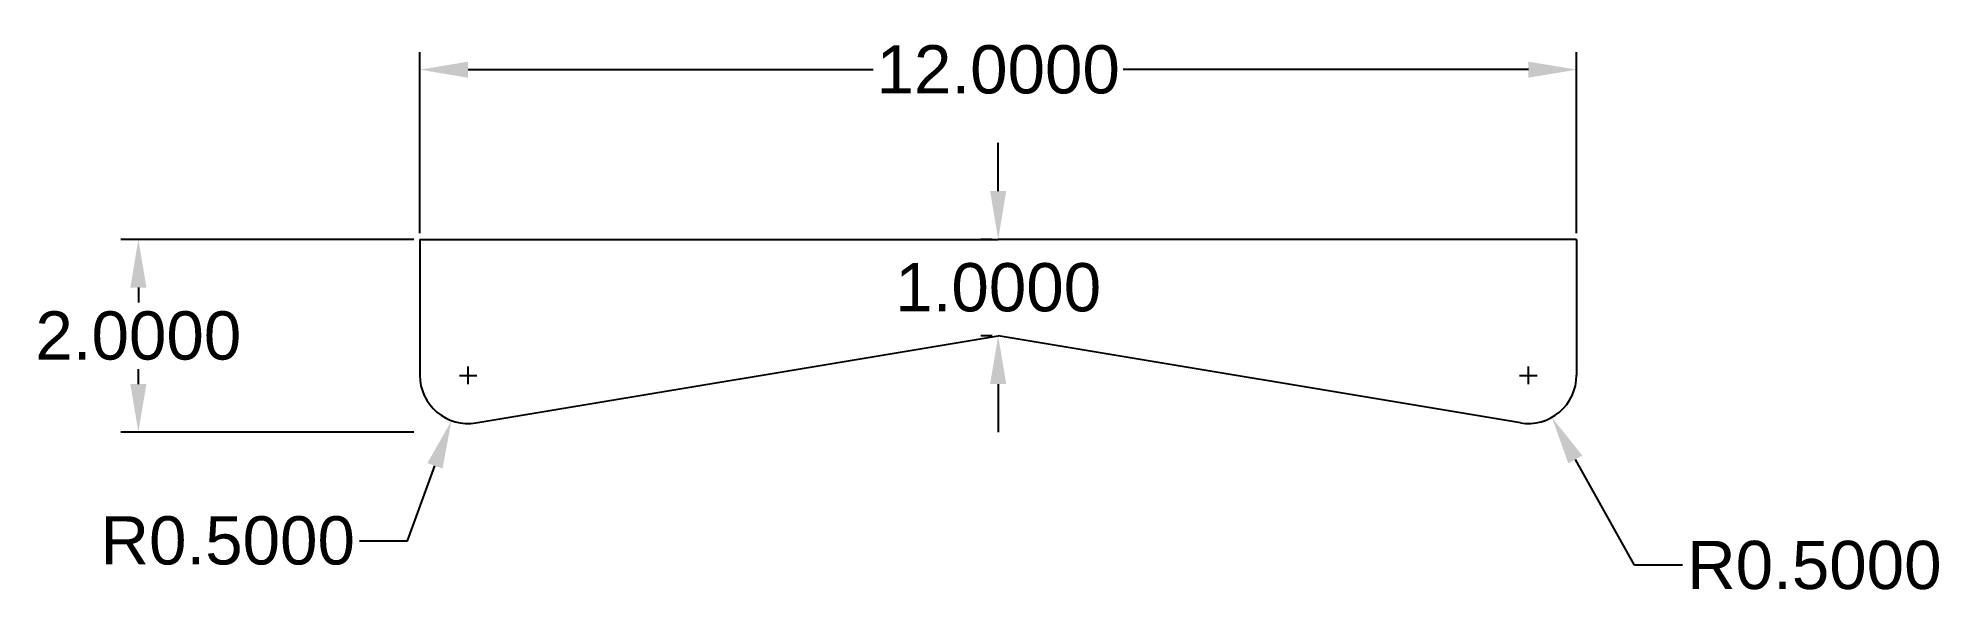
# Model space of a CAD drawing. Header units: millimetres. Extents: x 11.1 to 30.8, y 11.3 to 17.1.
import ezdxf

# ---------------------------------------------------------------- set-up
doc = ezdxf.new("R2010")
doc.units = ezdxf.units.MM
doc.header["$MEASUREMENT"] = 0
doc.layers.add('buton2', color=50, linetype='Continuous')
doc.layers.add('dimensiuni', color=240, linetype='Continuous')
doc.styles.get("Standard").update_dxf_attribs({"font": 'arial.ttf'})
doc.dimstyles.get("Standard").update_dxf_attribs({"dimtxt": 0.5, "dimasz": 0.5, "dimexe": 0.18, "dimexo": 0.0625, "dimgap": 0.09, "dimtad": 0, "dimtih": 1, "dimtoh": 1, "dimdec": 4, "dimzin": 0, "dimdsep": 46, "dimtxsty": 'Standard', "dimcen": 0.09, "dimadec": 0, "dimazin": 0, "dimtfac": 1, "dimtdec": 4, "dimtofl": 0, "dimtmove": 0, "dimatfit": 3, "dimfxl": 1, "dimtolj": 1, "dimtzin": 0, "dimarcsym": 0})

# ---------------------------------------------------------------- blocks, each defined once
blk = doc.blocks.new('*D1')
at = {"layer": 'Defpoints', "color": 0, "transparency": 16777216}
for p in [(27.032, 16.742), (15.032, 14.982), (27.032, 14.982)]:
    blk.add_point(p, dxfattribs=at)
at = {"layer": 'dimensiuni', "color": 0, "lineweight": -2, "transparency": 16777216}
for p, q in [((15.032, 15.045), (15.032, 16.922)), ((27.032, 15.045), (27.032, 16.922)), ((15.532, 16.742), (19.734, 16.742)), ((26.532, 16.742), (22.329, 16.742))]:
    blk.add_line(p, q, dxfattribs=at)
at = {"layer": 'dimensiuni', "color": 0, "transparency": 16777216}
for points in [[(15.532, 16.825), (15.532, 16.658), (15.032, 16.742)], [(26.532, 16.825), (26.532, 16.658), (27.032, 16.742)]]:
    blk.add_solid(points, dxfattribs=at)
at = {"layer": 'dimensiuni', "color": 0, "transparency": 16777216, "insert": (21.032, 16.742), "char_height": 0.5, "attachment_point": 5}
blk.add_mtext('\\A1;12.0000', dxfattribs=at)
blk = doc.blocks.new('*D2')
at = {"layer": 'Defpoints', "color": 0, "transparency": 16777216}
for p in [(15.032, 14.982), (12.111, 12.982), (15.032, 12.982)]:
    blk.add_point(p, dxfattribs=at)
at = {"layer": 'dimensiuni', "color": 0, "lineweight": -2, "transparency": 16777216}
for p, q in [((14.969, 14.982), (11.931, 14.982)), ((12.111, 14.482), (12.111, 14.328)), ((12.111, 13.482), (12.111, 13.637)), ((14.969, 12.982), (11.931, 12.982))]:
    blk.add_line(p, q, dxfattribs=at)
at = {"layer": 'dimensiuni', "color": 0, "transparency": 16777216}
for points in [[(12.028, 14.482), (12.195, 14.482), (12.111, 14.982)], [(12.028, 13.482), (12.195, 13.482), (12.111, 12.982)]]:
    blk.add_solid(points, dxfattribs=at)
at = {"layer": 'dimensiuni', "color": 0, "transparency": 16777216, "insert": (12.111, 13.982), "char_height": 0.5, "attachment_point": 5}
blk.add_mtext('\\A1;2.0000', dxfattribs=at)
blk = doc.blocks.new('*D3')
at = {"layer": 'Defpoints', "color": 0, "transparency": 16777216}
for p in [(21.032, 14.982), (21.032, 13.982), (21.032, 13.982)]:
    blk.add_point(p, dxfattribs=at)
at = {"layer": 'dimensiuni', "color": 0, "lineweight": -2, "transparency": 16777216}
for p, q in [((21.032, 15.482), (21.032, 15.982)), ((20.969, 14.982), (20.852, 14.982)), ((20.969, 13.982), (20.852, 13.982)), ((21.032, 13.482), (21.032, 12.982))]:
    blk.add_line(p, q, dxfattribs=at)
at = {"layer": 'dimensiuni', "color": 0, "transparency": 16777216}
for points in [[(20.948, 15.482), (21.115, 15.482), (21.032, 14.982)], [(20.948, 13.482), (21.115, 13.482), (21.032, 13.982)]]:
    blk.add_solid(points, dxfattribs=at)
at = {"layer": 'dimensiuni', "color": 0, "transparency": 16777216, "insert": (21.032, 14.482), "char_height": 0.5, "attachment_point": 5}
blk.add_mtext('\\A1;1.0000', dxfattribs=at)
blk = doc.blocks.new('*D4')
at = {"layer": 'Defpoints', "color": 0, "transparency": 16777216}
for p in [(26.532, 13.572), (26.776, 13.136)]:
    blk.add_point(p, dxfattribs=at)
at = {"layer": 'dimensiuni', "color": 0, "lineweight": -2, "transparency": 16777216}
for p, q in [((26.532, 13.482), (26.532, 13.662)), ((26.442, 13.572), (26.622, 13.572)), ((27.633, 11.602), (27.02, 12.7)), ((28.133, 11.602), (27.633, 11.602))]:
    blk.add_line(p, q, dxfattribs=at)
at = {"layer": 'dimensiuni', "color": 0, "transparency": 16777216}
blk.add_solid([(27.092, 12.74), (26.947, 12.659), (26.776, 13.136)], dxfattribs=at)
at = {"layer": 'dimensiuni', "color": 0, "transparency": 16777216, "insert": (29.499, 11.602), "char_height": 0.5, "attachment_point": 5}
blk.add_mtext('\\A1;R0.5000', dxfattribs=at)
blk = doc.blocks.new('*D5')
at = {"layer": 'Defpoints', "color": 0, "transparency": 16777216}
for p in [(15.532, 13.572), (15.36, 13.103)]:
    blk.add_point(p, dxfattribs=at)
at = {"layer": 'dimensiuni', "color": 0, "lineweight": -2, "transparency": 16777216}
for p, q in [((15.532, 13.482), (15.532, 13.662)), ((15.442, 13.572), (15.622, 13.572)), ((14.905, 11.857), (15.188, 12.633)), ((14.405, 11.857), (14.905, 11.857))]:
    blk.add_line(p, q, dxfattribs=at)
at = {"layer": 'dimensiuni', "color": 0, "transparency": 16777216}
blk.add_solid([(15.11, 12.662), (15.267, 12.605), (15.36, 13.103)], dxfattribs=at)
at = {"layer": 'dimensiuni', "color": 0, "transparency": 16777216, "insert": (13.038, 11.857), "char_height": 0.5, "attachment_point": 5}
blk.add_mtext('\\A1;R0.5000', dxfattribs=at)

msp = doc.modelspace()

# ---------------------------------------------------------------- linework, layer by layer
at = {"layer": 'buton2'}
for p, q in [((15.03169, 14.98223), (21.03169, 14.98223)), ((15.03169, 14.98223), (15.03169, 13.57246)), ((27.03169, 14.98223), (21.03169, 14.98223)), ((27.03169, 14.98223), (27.03169, 13.57246)), ((15.61389, 13.07926), (21.03169, 13.98223)), ((26.44949, 13.07926), (21.03169, 13.98223))]:
    msp.add_line(p, q, dxfattribs=at)
for centre, start, end in [((15.53169, 13.57246), 180, 279.462322), ((26.53169, 13.57246), 260.537678, 0)]:
    msp.add_arc(centre, 0.5, start, end, dxfattribs=at)

# ---------------------------------------------------------------- dimensions: what is measured, and where the dimension line sits
at = {"layer": 'dimensiuni'}
dim = msp.add_linear_dim(base=(27.03169, 16.74177), p1=(15.03169, 14.98223), p2=(27.03169, 14.98223), dimstyle='Standard', dxfattribs=at)
dim.commit()
dim.dimension.update_dxf_attribs({"geometry": '*D1', "text_midpoint": (21.03169, 16.74177)})
for base, p1, p2, picture, middle in [((21.03169, 13.98223), (21.03169, 14.98223), (21.03169, 13.98223), '*D3', (21.03169, 14.48223)), ((12.11146, 12.98223), (15.03169, 14.98223), (15.03169, 12.98223), '*D2', (12.11146, 13.98223))]:
    dim = msp.add_linear_dim(base=base, p1=p1, p2=p2, angle=90, dimstyle='Standard', dxfattribs=at)
    dim.commit()
    dim.dimension.update_dxf_attribs({"geometry": picture, "text_midpoint": middle})
for center, mpoint, picture, middle in [((15.53169, 13.57246), (15.36005, 13.10284), '*D5', (13.03846, 11.85706)), ((26.53169, 13.57246), (26.77562, 13.136), '*D4', (29.49935, 11.60177))]:
    dim = msp.add_radius_dim(center=center, mpoint=mpoint, dimstyle='Standard', dxfattribs=at)
    dim.commit()
    dim.dimension.update_dxf_attribs({"geometry": picture, "text_midpoint": middle, "dimtype": 164})

doc.saveas('drawing.dxf')
